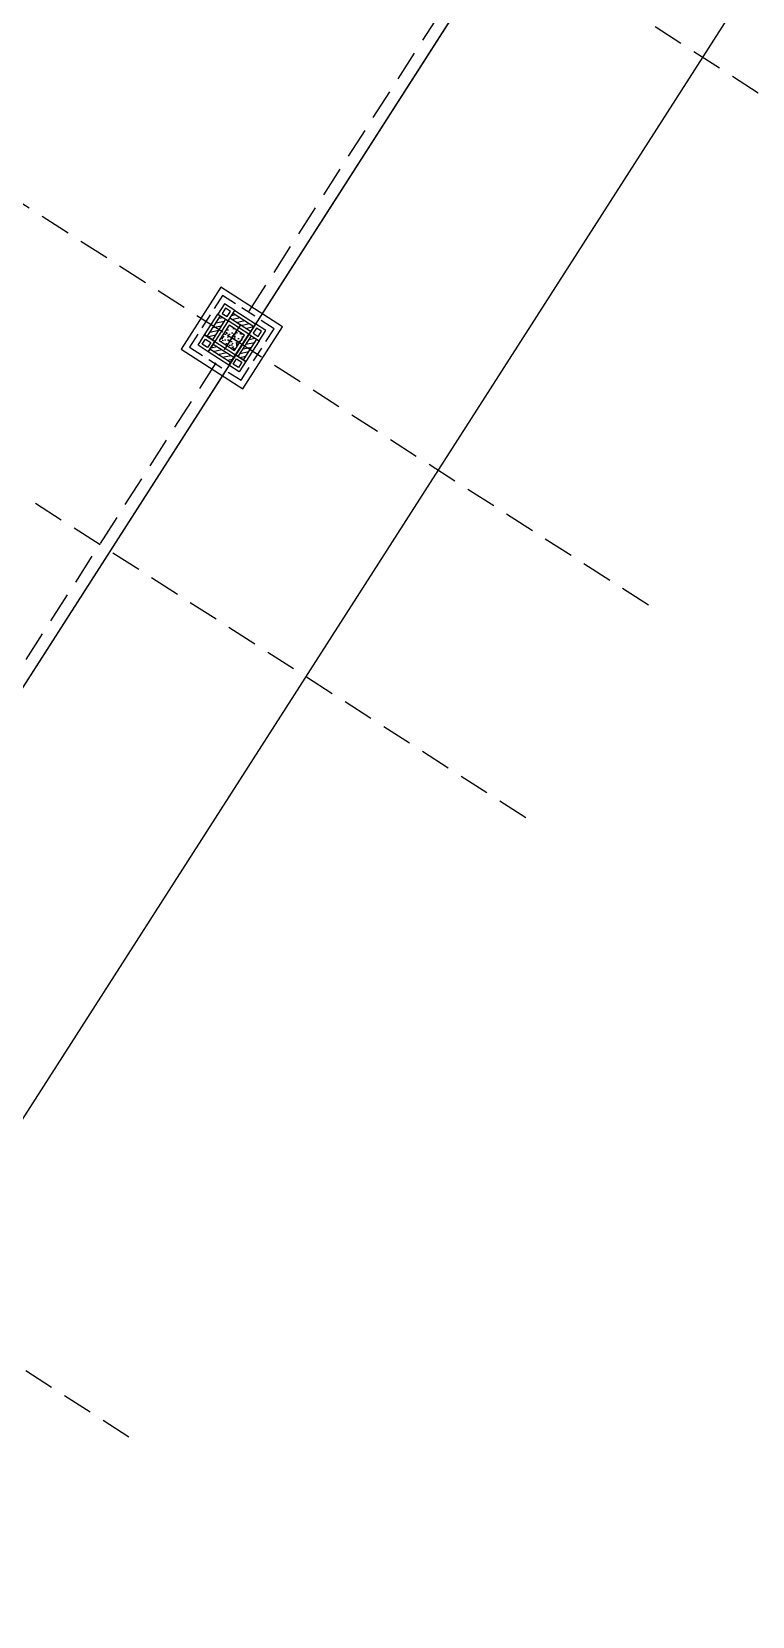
# Model space of a CAD drawing. Header units: millimetres. Extents: x -244126 to 368105, y -173968 to 259060.
# Drawn here: x -170240.77 to -170228.09, y 88069.28 to 88097.15 of the extents above; entities that cross this region are included whole.
import ezdxf
from ezdxf.xclip import XClip

# ---------------------------------------------------------------- set-up
doc = ezdxf.new("R2010")
doc.units = ezdxf.units.MM
doc.header["$MEASUREMENT"] = 0
doc.header["$XCLIPFRAME"] = 0
doc.linetypes.add('DASHED2', pattern=[0.375, 0.25, -0.125])
doc.linetypes.add('HIDDEN2', pattern=[0.1875, 0.125, -0.0625])
for name, color, linetype in [('2', 2, 'Continuous'), ('21', 21, 'Continuous'), ('8', 8, 'Continuous'), ('AU_CENTER', 2, 'Continuous'), ('AU_HIDDEN', 1, 'HIDDEN2'), ('AU_WALL', 2, 'Continuous'), ('AU_WALL_HAT', 15, 'Continuous'), ('CPP-COL', 5, 'Continuous'), ('WALL', 2, 'Continuous')]:
    doc.layers.add(name, color=color, linetype=linetype)

# ---------------------------------------------------------------- blocks, each defined once
blk = doc.blocks.new('A$C015d2ecd')
at = {"layer": 'WALL', "color": 1}
blk.add_line((37.50505604106002, 35.49999999778811), (61.50319488311652, 35.49999999953434), dxfattribs=at)
blk = doc.blocks.new('SB_CENTER')
at = {"layer": 'AU_CENTER'}
for points in [[(-0.02499999999999858, 0), (0.02500000000000213, 0)], [(0, 0.02499999999999858), (0, -0.02499999999999858)]]:
    blk.add_lwpolyline(points, dxfattribs=at)
blk = doc.blocks.new('A$C813e3aed')
at = {"layer": 'CPP-COL'}
h = blk.add_hatch(dxfattribs=at)
h.set_pattern_fill('AR-CONC', color=11, scale=0.0005)
h.set_pattern_definition([(49.99999999999999, (0.09993666057289374, 0.1000024424374715), (0.09109233449800201, -0.007969542769451544), [0.009525, -0.104775]), (355, (0.09993666057289374, 0.1000024424374715), (-0.01762171071248467, 0.09552842261951758), [0.00762, -0.08382029208500001]), (100.4514447, (0.1075276640731317, 0.0993383156874188), (0.07347062354517664, 0.08755887595609756), [0.008095004399999998, -0.08904512229999997]), (46.18420000000001, (0.09993666057289374, 0.1254024424360978), (0.135539520446065, -0.02102116396636357), [0.0142875, -0.1571625]), (96.63555760999992, (0.1112316105727587, 0.1236506924378773), (0.1187020670257515, 0.1237130622988608), [0.01214251157, -0.13356780408]), (351.1841511700001, (0.09993666057289374, 0.1254024424360978), (0.1187020670324885, 0.1237130622927663), [0.011429983535, -0.12572986596]), (21, (0.1126366605731164, 0.1190524424364412), (0.07580719563456624, -0.05113259909354381), [0.009525, -0.104775]), (326.0000000000001, (0.1126366605731164, 0.1190524424364412), (0.03090101417382354, 0.09209398306115964), [0.00762, -0.08381999999999999]), (71.45144499999999, (0.1189539268725639, 0.1147913924869499), (0.1067082096393581, 0.04096138444295262), [0.008095004400000001, -0.0890449688]), (37.50000000000001, (0.09993666057289374, 0.1000024424374715), (0.001544301625295908, 0.04227751943657655), [0, -0.082804, 0, -0.08509, 0, -0.0841375]), (7.499999999999999, (0.09993666057289374, 0.1000024424374715), (0.03340983125515287, 0.05009028740905976), [0, -0.04851399999999999, 0, -0.080899, 0, -0.03206750000000001]), (327.5, (0.07161566057311575, 0.1000024424374715), (0.06779529758343569, -0.002864371996336722), [0, -0.03175, 0, -0.09906000000000001, 0, -0.131445]), (317.5, (0.0589156605728931, 0.1000024424374715), (0.07406459069300902, 0.01271324551666651), [0, -0.041275, 0, -0.065786, 0, -0.093345])])
h.paths.add_polyline_path([(0.02493666057398514, 0.02500244243856287), (0.1749366605718023, 0.02500244243856287), (0.1749366605718023, 0.1750024424363801), (0.02493666057398514, 0.1750024424363801)])
blk.add_lwpolyline([(7.40748509997502e-06, 2.389080691500567e-06), (0.2000074074821896, 2.389080691500567e-06), (0.2000074074821896, 0.2000023890777811), (7.40748509997502e-06, 0.2000023890777811)], close=True, dxfattribs=at)
at = {"layer": 'CPP-COL', "color": 11}
blk.add_lwpolyline([(0.02493666057398514, 0.02500244243856287), (0.1749366605718023, 0.02500244243856287), (0.1749366605718023, 0.1750024424363801), (0.02493666057398514, 0.1750024424363801)], close=True, dxfattribs=at)
at = {"layer": 'CPP-COL', "xscale": -1.666666666666667, "yscale": 1.666666666666667, "zscale": 1.666666666666667, "rotation": 6.991919043741746e-08}
blk.add_blockref('SB_CENTER', (0.1000074074836448, 0.1000023890792363), dxfattribs=at)
blk = doc.blocks.new('A$C17E623F9')
at = {"layer": 'AU_WALL_HAT'}
h = blk.add_hatch(dxfattribs=at)
h.set_pattern_fill('ANSI31', color=256, scale=0.01)
h.set_pattern_definition([(45, (-30616.9104475692, 7338.855152288292), (-0.02245064030267288, 0.02245064030267288), [])])
h.paths.add_polyline_path([(0.09999999999854481, 0.124999999998181), (-0.1000000000021828, 0.124999999998181), (-0.1000000000021828, 0.1749999999992724), (0.09999999999854481, 0.1749999999992724)])
h.paths.add_polyline_path([(-0.1749999999992724, 0.09999999999854481), (-0.125000000003638, 0.09999999999854481), (-0.125, -0.09999999999854481), (-0.1749999999956344, -0.09999999999854481)])
h.paths.add_polyline_path([(0.125, 0.09999999999854481), (0.1749999999956344, 0.09999999999854481), (0.1749999999992724, -0.09999999999854481), (0.125000000003638, -0.09999999999854481)])
h.paths.add_polyline_path([(-0.1000000000021828, -0.124999999998181), (0.09999999999854481, -0.124999999998181), (0.09999999999854481, -0.1749999999992724), (-0.1000000000021828, -0.1749999999992724)])
at = {"layer": '2', "ltscale": 0.01}
for points in [[(-0.1000000000021828, 0.09999999999854481), (-0.2000000000007276, 0.09999999999854481), (-0.2000000000007276, 0.1999999999989086), (-0.1000000000021828, 0.1999999999989086)], [(0.09999999999854481, 0.09999999999854481), (-0.1000000000021828, 0.09999999999854481), (-0.1000000000021828, 0.1999999999989086), (0.09999999999854481, 0.1999999999989086)], [(0.1999999999970896, 0.09999999999854481), (0.09999999999854481, 0.09999999999854481), (0.09999999999854481, 0.1999999999989086), (0.1999999999970896, 0.1999999999989086)], [(-0.2000000000007276, 0.09999999999854481), (-0.1000000000021828, 0.09999999999854481), (-0.09999999999854481, -0.09999999999854481), (-0.1999999999970896, -0.09999999999854481)], [(0.09999999999854481, 0.09999999999854481), (0.1999999999970896, 0.09999999999854481), (0.2000000000007276, -0.09999999999854481), (0.1000000000021828, -0.09999999999854481)], [(-0.09999999999854481, -0.09999999999854481), (-0.1999999999970896, -0.09999999999854481), (-0.1999999999970896, -0.1999999999989086), (-0.09999999999854481, -0.1999999999989086)], [(-0.1000000000021828, -0.09999999999854481), (0.09999999999854481, -0.09999999999854481), (0.09999999999854481, -0.1999999999989086), (-0.1000000000021828, -0.1999999999989086)], [(0.2000000000007276, -0.09999999999854481), (0.1000000000021828, -0.09999999999854481), (0.1000000000021828, -0.1999999999989086), (0.2000000000007276, -0.1999999999989086)]]:
    blk.add_lwpolyline(points, close=True, dxfattribs=at)
at = {"layer": '21', "ltscale": 0.01}
blk.add_lwpolyline([(-0.2999999999992724, -0.298784564422931), (0.2999999999992724, -0.298784564422931), (0.2999999999992724, 0.3012154355774328), (-0.2999999999992724, 0.3012154355774328)], close=True, dxfattribs=at)
at = {"layer": '8', "ltscale": 0.01}
for points in [[(-0.125000000003638, 0.124999999998181), (-0.1749999999992724, 0.124999999998181), (-0.1749999999992724, 0.1749999999992724), (-0.125000000003638, 0.1749999999992724)], [(0.09999999999854481, 0.124999999998181), (-0.1000000000021828, 0.124999999998181), (-0.1000000000021828, 0.1749999999992724), (0.09999999999854481, 0.1749999999992724)], [(0.1749999999956344, 0.124999999998181), (0.125, 0.124999999998181), (0.125, 0.1749999999992724), (0.1749999999956344, 0.1749999999992724)], [(-0.1749999999992724, 0.09999999999854481), (-0.125000000003638, 0.09999999999854481), (-0.125, -0.09999999999854481), (-0.1749999999956344, -0.09999999999854481)], [(0.125, 0.09999999999854481), (0.1749999999956344, 0.09999999999854481), (0.1749999999992724, -0.09999999999854481), (0.125000000003638, -0.09999999999854481)], [(-0.125, -0.124999999998181), (-0.1749999999956344, -0.124999999998181), (-0.1749999999956344, -0.1749999999992724), (-0.125, -0.1749999999992724)], [(-0.1000000000021828, -0.124999999998181), (0.09999999999854481, -0.124999999998181), (0.09999999999854481, -0.1749999999992724), (-0.1000000000021828, -0.1749999999992724)], [(0.1749999999992724, -0.124999999998181), (0.125000000003638, -0.124999999998181), (0.125000000003638, -0.1749999999992724), (0.1749999999992724, -0.1749999999992724)]]:
    blk.add_lwpolyline(points, close=True, dxfattribs=at)
at = {"layer": 'AU_HIDDEN', "color": 1}
blk.add_lwpolyline([(-0.249999999996362, -0.2487845644236586), (0.249999999996362, -0.2487845644236586), (0.249999999996362, 0.2512154355781604), (-0.249999999996362, 0.2512154355781604)], close=True, dxfattribs=at)
blk.add_blockref('A$C813e3aed', (-0.1000074074836448, -0.1000023890792363))
blk = doc.blocks.new('A$C8d4ba1c4')
at = {"layer": 'AU_WALL', "color": 2}
blk.add_lwpolyline([(3.955733661729937, 12.73904998652142), (24.15451822614887, 12.7390499865287), (24.15451822614887, 3.539049986633472), (3.955733661729937, 3.539049986626196)], dxfattribs=at)
blk.add_lwpolyline([(3.955733661772683, 12.73904998658691), (24.15573366172612, 12.73904998658691), (24.15573366172612, 3.539049986633472), (3.955733661772683, 3.539049986633472)], close=True, dxfattribs=at)
at = {"layer": 'WALL', "color": 8, "linetype": 'DASHED2'}
for p, q in [((12.0557336617494, 25.35208462756214), (12.0557336617494, -0.515932312026365)), ((16.0557336617494, 25.35208462756214), (16.0557336617494, -0.515932312026365)), ((4.0557336617494, 14.38528207002474), (4.0557336617494, -0.515932312026365)), ((10.0557336617494, 14.38528207072324), (10.0557336617494, -0.515932312026365)), ((26.43931029330633, 3.639049986610189), (-1.032883935586369, 3.639049986610189))]:
    blk.add_line(p, q, dxfattribs=at)
at = {"layer": '2', "ltscale": 0.01, "rotation": 90}
blk.add_blockref('A$C17E623F9', (12.05573366172757, 3.639049986632017), dxfattribs=at)
blk = doc.blocks.new('G$CE2FEF259')
at = {"layer": 'WALL', "color": 8}
for name, p, rotation in [('A$C015d2ecd', (348.768627619138, 977.7438246628735), 57.34642066842176), ('A$C8d4ba1c4', (339.3893299512565, 1025.864786661696), 57.34642066895898)]:
    blk.add_blockref(name, p, dxfattribs=dict(at, rotation=rotation))

msp = doc.modelspace()

# ---------------------------------------------------------------- block references
at = {"layer": 'WALL'}
ref = msp.add_blockref('G$CE2FEF259', (-170976.4656206129, 85853.65289265019), dxfattribs=dict(at, xscale=2.15622, yscale=2.15622, zscale=2.15622))
XClip(ref).set_block_clipping_path([(229.89170362055302, 427.7812507301569), (2596.170375071466, 1370.8402830809355)])

doc.saveas('drawing.dxf')
